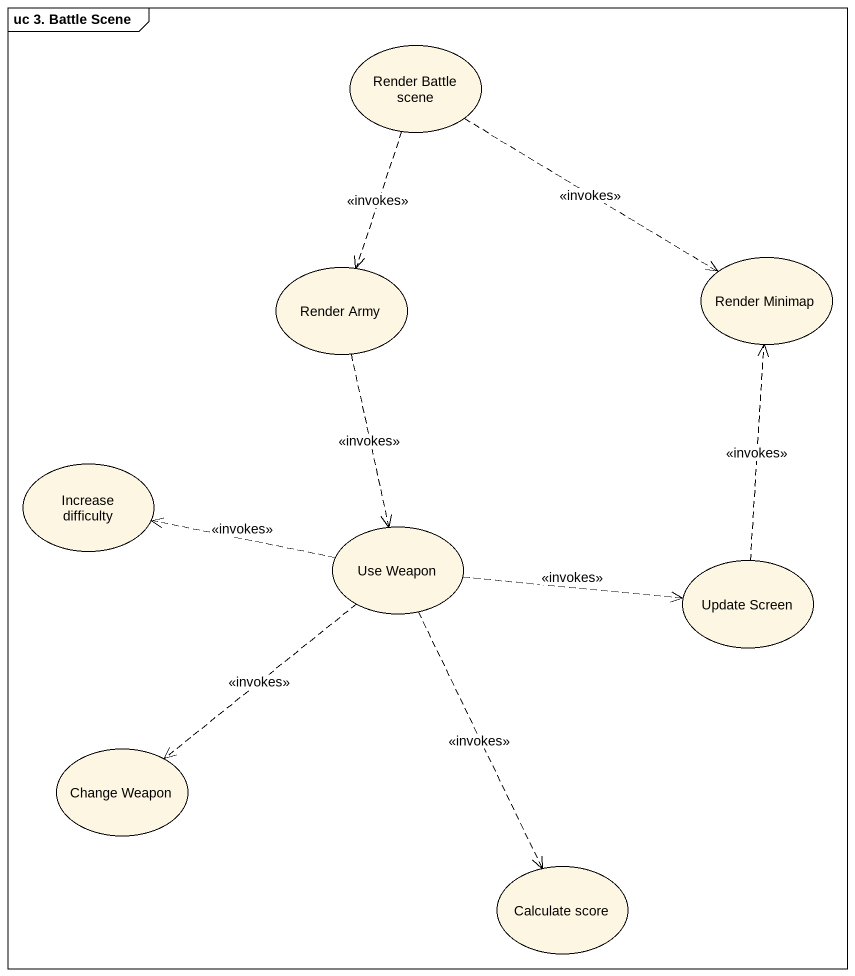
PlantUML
@startuml
mainframe uc 3. Battle Scene
usecase "Render Battle scene" as Render_Battle_scene
usecase "Render Army" as Render_Army
usecase "Render Minimap" as Render_Minimap
usecase "Increase difficulty" as Increase_difficulty
usecase "Use Weapon" as Use_Weapon
usecase "Update Screen" as Update_Screen
usecase "Change Weapon" as Change_Weapon
usecase "Calculate score" as Calculate_score
Render_Battle_scene ..> Render_Army : <<invokes>>
Render_Battle_scene ..> Render_Minimap : <<invokes>>
Render_Army ..> Use_Weapon : <<invokes>>
Use_Weapon .left.> Increase_difficulty : <<invokes>>
Use_Weapon .right.> Update_Screen : <<invokes>>
Use_Weapon ..> Change_Weapon : <<invokes>>
Use_Weapon ..> Calculate_score : <<invokes>>
Update_Screen .up.> Render_Minimap : <<invokes>>
@enduml
